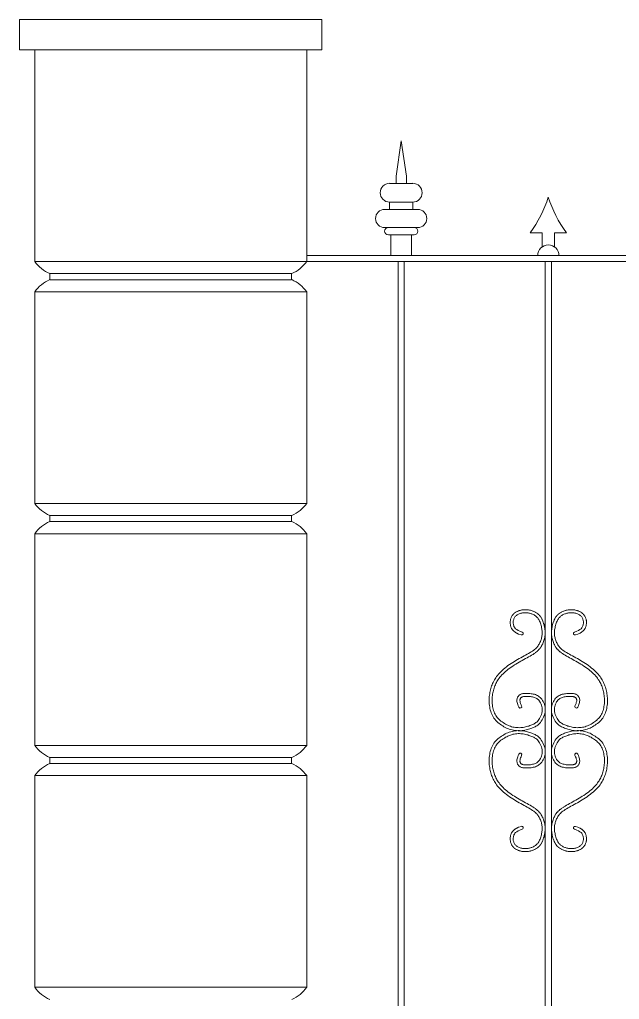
# Model space of a CAD drawing. Header units: millimetres. Extents: x -25 to 4147, y 0 to 2650.
# Drawn here: x -25 to 967, y 1030 to 2650 of the extents above; entities that cross this region are included whole.
import ezdxf

# ---------------------------------------------------------------- set-up
doc = ezdxf.new("R2010")
doc.units = ezdxf.units.MM
doc.layers.add('ceco.net 340', color=7, linetype='Continuous', lineweight=5)

msp = doc.modelspace()

# ---------------------------------------------------------------- linework, layer by layer
at = {"layer": 'ceco.net 340'}
for p, q in [((450, 2600), (0, 2600)), ((0, 2600), (0, 2250)), ((450, 2250), (450, 2600)), ((606.2, 2449.4), (597.7, 2391.4)), ((614.7, 2391.4), (606.2, 2449.4)), ((597.7, 2391.4), (597.7, 2379.2)), ((614.7, 2379.2), (614.7, 2391.4)), ((625.3, 2379.2), (587, 2379.2)), ((597.7, 2379.2), (614.7, 2379.2)), ((633.5, 2336.1), (578.8, 2336.1)), ((625.3, 2348.3), (587, 2348.3)), ((587, 2348.3), (587, 2336.1)), ((587, 2336.1), (625.3, 2336.1)), ((625.3, 2336.1), (625.3, 2348.3)), ((633.5, 2306.1), (578.8, 2306.1)), ((584.9, 2294), (627.5, 2294)), ((839.5, 2297.7), (819.5, 2297.7)), ((839.5, 2274.3), (839.5, 2297.7)), ((859.5, 2274.3), (859.5, 2297.7)), ((859.5, 2297.7), (879.5, 2297.7)), ((450, 2260), (3672.1, 2260)), ((0, 2250), (450, 2250)), ((450, 2250), (4007.6, 2250)), ((601.2, 2250), (601.2, 488.6)), ((611.2, 2250), (611.2, 488.6)), ((844.5, 2250), (844.5, 488.6)), ((854.5, 2250), (854.5, 488.6)), ((425, 2230), (25, 2230)), ((25, 2230), (25, 2220)), ((25, 2220), (425, 2220)), ((425, 2220), (425, 2230)), ((450, 2200), (0, 2200)), ((0, 2200), (0, 1850)), ((450, 1850), (450, 2200)), ((0, 1850), (450, 1850)), ((425, 1830), (25, 1830)), ((25, 1830), (25, 1820)), ((25, 1820), (425, 1820)), ((425, 1820), (425, 1830)), ((450, 1800), (0, 1800)), ((0, 1800), (0, 1450)), ((450, 1450), (450, 1800)), ((0, 1450), (450, 1450)), ((425, 1430), (25, 1430)), ((25, 1430), (25, 1420)), ((425, 1420), (425, 1430)), ((25, 1420), (425, 1420)), ((450, 1400), (0, 1400)), ((0, 1400), (0, 1050)), ((450, 1050), (450, 1400)), ((0, 1050), (450, 1050))]:
    msp.add_line(p, q, dxfattribs=at)
for points in [[(-25, 2600), (475, 2600), (475, 2650), (-25, 2650)], [(589.2, 2260), (623.2, 2260), (623.2, 2294), (589.2, 2294)]]:
    msp.add_lwpolyline(points, close=True, dxfattribs=at)
for points in [[(806.3, 1637.3), (802.5, 1638.7), (799.5, 1640.1), (797.2, 1641.4), (795.5, 1642.8), (794.2, 1644.1), (793.3, 1645.4), (792.7, 1646.6), (792.3, 1647.9), (791.9, 1649.1), (791.7, 1650.3), (791.5, 1651.5), (791.4, 1652.6), (791.4, 1653.8), (791.5, 1654.9), (791.6, 1656), (791.8, 1657.1), (792.2, 1658.2), (792.6, 1659.3), (793.1, 1660.3), (793.6, 1661.4), (794.3, 1662.3), (795.1, 1663.3), (795.9, 1664.2), (796.9, 1665), (797.9, 1665.7), (799.1, 1666.4), (800.3, 1667), (801.5, 1667.5), (802.8, 1668), (804.1, 1668.4), (805.5, 1668.7), (806.8, 1669), (808.2, 1669.2), (809.5, 1669.3), (810.8, 1669.3), (812.1, 1669.3), (813.4, 1669.3), (814.7, 1669.2), (816, 1669), (817.3, 1668.7), (818.6, 1668.5), (819.9, 1668.1), (821.1, 1667.7), (822.4, 1667.3), (823.6, 1666.7), (824.8, 1666.2), (825.9, 1665.6), (827, 1664.9), (828.1, 1664.2), (829.1, 1663.5), (830.1, 1662.6), (831.1, 1661.7), (832, 1660.7), (832.8, 1659.5), (833.6, 1658.3), (834.4, 1656.9), (835.1, 1655.4), (835.8, 1653.7), (836.5, 1652), (837, 1650.2), (837.6, 1648.3), (838, 1646.4), (838.4, 1644.6), (838.7, 1642.7), (839, 1641), (839.2, 1639.2), (839.3, 1637.5), (839.3, 1635.9), (839.3, 1634.3), (839.2, 1632.7), (839, 1631.1), (838.7, 1629.5), (838.4, 1627.9), (838, 1626.4), (837.5, 1624.8), (837, 1623.3), (836.4, 1621.8), (835.7, 1620.3), (835, 1618.9), (834.3, 1617.5), (833.5, 1616.1), (832.7, 1614.8), (831.8, 1613.5), (830.8, 1612.3), (829.6, 1611), (828.4, 1609.8), (826.9, 1608.6), (825.3, 1607.3), (823.4, 1606), (821.4, 1604.7), (819.3, 1603.4), (816.9, 1602), (814.5, 1600.6), (812, 1599.2), (809.4, 1597.8), (806.7, 1596.4), (804.1, 1594.9), (801.4, 1593.4), (798.7, 1591.9), (796, 1590.4), (793.3, 1588.8), (790.6, 1587.1), (788, 1585.4), (785.4, 1583.6), (782.8, 1581.8), (780.3, 1579.9), (777.8, 1577.9), (775.5, 1575.9), (773.2, 1573.9), (771.1, 1571.8), (769.1, 1569.8), (767.2, 1567.8), (765.6, 1565.8), (764, 1563.9), (762.7, 1561.9), (761.4, 1560), (760.3, 1558.1), (759.2, 1556.2), (758.3, 1554.2), (757.4, 1552.3), (756.5, 1550.3), (755.8, 1548.3), (755.1, 1546.3), (754.4, 1544.2), (753.8, 1542.1), (753.3, 1539.9), (752.9, 1537.7), (752.5, 1535.5), (752.2, 1533.2), (751.9, 1530.8), (751.7, 1528.4), (751.6, 1526), (751.6, 1523.6), (751.7, 1521.1), (751.9, 1518.6), (752.1, 1516.1), (752.5, 1513.6), (752.9, 1511.1), (753.5, 1508.6), (754.2, 1506.1), (755, 1503.7), (756, 1501.4), (757.1, 1499.2), (758.3, 1497), (759.6, 1495), (761.1, 1493.1), (762.7, 1491.2), (764.4, 1489.5), (766.2, 1487.9), (768.1, 1486.4), (770.1, 1484.9), (772.1, 1483.5), (774.1, 1482.2), (776.2, 1480.9), (778.4, 1479.8), (780.6, 1478.7), (782.8, 1477.7), (785, 1476.8), (787.4, 1476.1), (789.7, 1475.5), (792.1, 1475), (794.5, 1474.6), (797, 1474.4), (799.4, 1474.3), (801.8, 1474.2), (804.2, 1474.3), (806.5, 1474.5), (808.8, 1474.8), (810.9, 1475.2), (813, 1475.6), (815.1, 1476.1), (817, 1476.7), (818.9, 1477.3), (820.8, 1478), (822.5, 1478.6), (824.3, 1479.3), (825.9, 1480), (827.5, 1480.8), (829.1, 1481.6), (830.7, 1482.5), (832.2, 1483.6), (833.6, 1484.8), (835.1, 1486.3), (836.5, 1487.9), (837.9, 1489.9), (839.3, 1492), (840.6, 1494.4), (841.7, 1496.9), (842.7, 1499.5), (843.5, 1502.2), (844.1, 1505), (844.4, 1507.7), (844.4, 1510.4), (844.2, 1513), (843.7, 1515.6), (843, 1518), (842.1, 1520.3), (841.1, 1522.5), (839.9, 1524.4), (838.7, 1526.2), (837.4, 1527.8), (836, 1529.2), (834.6, 1530.5), (833.1, 1531.5), (831.5, 1532.4), (829.9, 1533.2), (828.2, 1533.9), (826.4, 1534.4), (824.6, 1534.9), (822.7, 1535.2), (820.9, 1535.5), (819, 1535.8), (817.1, 1535.9), (815.3, 1536), (813.6, 1536), (811.9, 1536), (810.4, 1535.9), (809, 1535.8), (807.6, 1535.6), (806.4, 1535.3), (805.3, 1535), (804.2, 1534.6), (803.2, 1534.2), (802.3, 1533.7), (801.5, 1533.1), (800.7, 1532.4), (800, 1531.6), (799.4, 1530.8), (798.8, 1529.9), (798.4, 1528.9), (798, 1527.8), (797.8, 1526.7), (797.6, 1525.5), (797.6, 1524.1), (797.7, 1522.7), (797.9, 1521.1), (798.4, 1519.4), (799, 1517.5), (799.8, 1515.4), (800.9, 1513)], [(892.7, 1637.3), (896.5, 1638.7), (899.5, 1640.1), (901.8, 1641.4), (903.6, 1642.8), (904.8, 1644.1), (905.7, 1645.4), (906.3, 1646.6), (906.8, 1647.9), (907.1, 1649.1), (907.3, 1650.3), (907.5, 1651.5), (907.6, 1652.6), (907.6, 1653.8), (907.6, 1654.9), (907.4, 1656), (907.2, 1657.1), (906.8, 1658.2), (906.4, 1659.3), (905.9, 1660.3), (905.4, 1661.4), (904.7, 1662.3), (903.9, 1663.3), (903.1, 1664.2), (902.1, 1665), (901.1, 1665.7), (899.9, 1666.4), (898.7, 1667), (897.5, 1667.5), (896.2, 1668), (894.9, 1668.4), (893.5, 1668.7), (892.2, 1669), (890.8, 1669.2), (889.5, 1669.3), (888.2, 1669.3), (886.9, 1669.3), (885.6, 1669.3), (884.3, 1669.2), (883, 1669), (881.7, 1668.7), (880.4, 1668.5), (879.2, 1668.1), (877.9, 1667.7), (876.7, 1667.3), (875.4, 1666.7), (874.3, 1666.2), (873.1, 1665.6), (872, 1664.9), (870.9, 1664.2), (869.9, 1663.5), (868.9, 1662.6), (867.9, 1661.7), (867, 1660.7), (866.2, 1659.5), (865.4, 1658.3), (864.6, 1656.9), (863.9, 1655.4), (863.2, 1653.7), (862.6, 1652), (862, 1650.2), (861.5, 1648.3), (861, 1646.4), (860.6, 1644.6), (860.3, 1642.7), (860, 1641), (859.8, 1639.2), (859.7, 1637.5), (859.7, 1635.9), (859.7, 1634.3), (859.9, 1632.7), (860, 1631.1), (860.3, 1629.5), (860.6, 1627.9), (861, 1626.4), (861.5, 1624.8), (862, 1623.3), (862.6, 1621.8), (863.3, 1620.3), (864, 1618.9), (864.7, 1617.5), (865.5, 1616.1), (866.3, 1614.8), (867.2, 1613.5), (868.2, 1612.3), (869.4, 1611), (870.7, 1609.8), (872.1, 1608.6), (873.7, 1607.3), (875.6, 1606), (877.6, 1604.7), (879.8, 1603.4), (882.1, 1602), (884.5, 1600.6), (887, 1599.2), (889.6, 1597.8), (892.3, 1596.4), (894.9, 1594.9), (897.6, 1593.4), (900.3, 1591.9), (903, 1590.4), (905.7, 1588.8), (908.4, 1587.1), (911, 1585.4), (913.7, 1583.6), (916.2, 1581.8), (918.7, 1579.9), (921.2, 1577.9), (923.5, 1575.9), (925.8, 1573.9), (927.9, 1571.8), (929.9, 1569.8), (931.8, 1567.8), (933.4, 1565.8), (935, 1563.9), (936.4, 1561.9), (937.6, 1560), (938.8, 1558.1), (939.8, 1556.2), (940.8, 1554.2), (941.6, 1552.3), (942.5, 1550.3), (943.2, 1548.3), (943.9, 1546.3), (944.6, 1544.2), (945.2, 1542.1), (945.7, 1539.9), (946.1, 1537.7), (946.5, 1535.5), (946.9, 1533.2), (947.1, 1530.8), (947.3, 1528.4), (947.4, 1526), (947.4, 1523.6), (947.3, 1521.1), (947.2, 1518.6), (946.9, 1516.1), (946.5, 1513.6), (946.1, 1511.1), (945.5, 1508.6), (944.8, 1506.1), (944, 1503.7), (943, 1501.4), (941.9, 1499.2), (940.7, 1497), (939.4, 1495), (937.9, 1493.1), (936.3, 1491.2), (934.6, 1489.5), (932.8, 1487.9), (930.9, 1486.4), (928.9, 1484.9), (926.9, 1483.5), (924.9, 1482.2), (922.8, 1480.9), (920.6, 1479.8), (918.5, 1478.7), (916.2, 1477.7), (914, 1476.8), (911.7, 1476.1), (909.3, 1475.5), (906.9, 1475), (904.5, 1474.6), (902.1, 1474.4), (899.6, 1474.3), (897.2, 1474.2), (894.8, 1474.3), (892.5, 1474.5), (890.3, 1474.8), (888.1, 1475.2), (886, 1475.6), (883.9, 1476.1), (882, 1476.7), (880.1, 1477.3), (878.2, 1478), (876.5, 1478.6), (874.8, 1479.3), (873.1, 1480), (871.5, 1480.8), (869.9, 1481.6), (868.4, 1482.5), (866.9, 1483.6), (865.4, 1484.8), (863.9, 1486.3), (862.5, 1487.9), (861.1, 1489.9), (859.7, 1492), (858.4, 1494.4), (857.3, 1496.9), (856.3, 1499.5), (855.5, 1502.2), (854.9, 1505), (854.6, 1507.7), (854.6, 1510.4), (854.8, 1513), (855.3, 1515.6), (856, 1518), (856.9, 1520.3), (857.9, 1522.5), (859.1, 1524.4), (860.3, 1526.2), (861.6, 1527.8), (863, 1529.2), (864.4, 1530.5), (865.9, 1531.5), (867.5, 1532.4), (869.1, 1533.2), (870.8, 1533.9), (872.6, 1534.4), (874.4, 1534.9), (876.3, 1535.2), (878.1, 1535.5), (880, 1535.8), (881.9, 1535.9), (883.7, 1536), (885.4, 1536), (887.1, 1536), (888.6, 1535.9), (890, 1535.8), (891.4, 1535.6), (892.6, 1535.3), (893.7, 1535), (894.8, 1534.6), (895.8, 1534.2), (896.7, 1533.7), (897.5, 1533.1), (898.3, 1532.4), (899, 1531.6), (899.6, 1530.8), (900.2, 1529.9), (900.6, 1528.9), (901, 1527.8), (901.2, 1526.7), (901.4, 1525.5), (901.4, 1524.1), (901.3, 1522.7), (901.1, 1521.1), (900.7, 1519.4), (900, 1517.5), (899.2, 1515.4), (898.1, 1513)], [(806.3, 1311.4), (802.5, 1310), (799.5, 1308.6), (797.2, 1307.2), (795.5, 1305.9), (794.2, 1304.6), (793.3, 1303.3), (792.7, 1302), (792.3, 1300.8), (791.9, 1299.6), (791.7, 1298.4), (791.5, 1297.2), (791.4, 1296), (791.4, 1294.9), (791.5, 1293.8), (791.6, 1292.6), (791.8, 1291.5), (792.2, 1290.4), (792.6, 1289.4), (793.1, 1288.3), (793.6, 1287.3), (794.3, 1286.3), (795.1, 1285.4), (795.9, 1284.5), (796.9, 1283.7), (797.9, 1282.9), (799.1, 1282.3), (800.3, 1281.7), (801.5, 1281.1), (802.8, 1280.7), (804.1, 1280.3), (805.5, 1279.9), (806.8, 1279.7), (808.2, 1279.5), (809.5, 1279.4), (810.8, 1279.3), (812.1, 1279.3), (813.4, 1279.4), (814.7, 1279.5), (816, 1279.7), (817.3, 1279.9), (818.6, 1280.2), (819.9, 1280.5), (821.1, 1280.9), (822.4, 1281.4), (823.6, 1281.9), (824.8, 1282.5), (825.9, 1283.1), (827, 1283.7), (828.1, 1284.4), (829.1, 1285.2), (830.1, 1286), (831.1, 1287), (832, 1288), (832.8, 1289.1), (833.6, 1290.4), (834.4, 1291.7), (835.1, 1293.3), (835.8, 1294.9), (836.5, 1296.7), (837, 1298.5), (837.6, 1300.3), (838, 1302.2), (838.4, 1304.1), (838.7, 1305.9), (839, 1307.7), (839.2, 1309.4), (839.3, 1311.1), (839.3, 1312.7), (839.3, 1314.4), (839.2, 1316), (839, 1317.6), (838.7, 1319.1), (838.4, 1320.7), (838, 1322.3), (837.5, 1323.8), (837, 1325.4), (836.4, 1326.9), (835.7, 1328.4), (835, 1329.8), (834.3, 1331.2), (833.5, 1332.5), (832.7, 1333.8), (831.8, 1335.1), (830.8, 1336.4), (829.6, 1337.6), (828.4, 1338.8), (826.9, 1340.1), (825.3, 1341.3), (823.4, 1342.6), (821.4, 1343.9), (819.3, 1345.3), (816.9, 1346.6), (814.5, 1348), (812, 1349.4), (809.4, 1350.8), (806.7, 1352.3), (804.1, 1353.7), (801.4, 1355.2), (798.7, 1356.7), (796, 1358.3), (793.3, 1359.9), (790.6, 1361.5), (788, 1363.2), (785.4, 1365), (782.8, 1366.9), (780.3, 1368.8), (777.8, 1370.8), (775.5, 1372.8), (773.2, 1374.8), (771.1, 1376.8), (769.1, 1378.8), (767.2, 1380.8), (765.6, 1382.8), (764, 1384.8), (762.7, 1386.7), (761.4, 1388.6), (760.3, 1390.5), (759.2, 1392.5), (758.3, 1394.4), (757.4, 1396.4), (756.5, 1398.3), (755.8, 1400.4), (755.1, 1402.4), (754.4, 1404.5), (753.8, 1406.6), (753.3, 1408.7), (752.9, 1410.9), (752.5, 1413.2), (752.2, 1415.5), (751.9, 1417.8), (751.7, 1420.2), (751.6, 1422.6), (751.6, 1425.1), (751.7, 1427.6), (751.9, 1430), (752.1, 1432.6), (752.5, 1435.1), (752.9, 1437.6), (753.5, 1440.1), (754.2, 1442.5), (755, 1444.9), (756, 1447.2), (757.1, 1449.5), (758.3, 1451.6), (759.6, 1453.7), (761.1, 1455.6), (762.7, 1457.4), (764.4, 1459.1), (766.2, 1460.7), (768.1, 1462.3), (770.1, 1463.8), (772.1, 1465.1), (774.1, 1466.5), (776.2, 1467.7), (778.4, 1468.9), (780.6, 1470), (782.8, 1470.9), (785, 1471.8), (787.4, 1472.5), (789.7, 1473.2), (792.1, 1473.7), (794.5, 1474), (797, 1474.3), (799.4, 1474.4), (801.8, 1474.4), (804.2, 1474.3), (806.5, 1474.1), (808.8, 1473.8), (810.9, 1473.5), (813, 1473), (815.1, 1472.5), (817, 1471.9), (818.9, 1471.3), (820.8, 1470.7), (822.5, 1470), (824.3, 1469.3), (825.9, 1468.6), (827.5, 1467.9), (829.1, 1467), (830.7, 1466.1), (832.2, 1465.1), (833.6, 1463.8), (835.1, 1462.4), (836.5, 1460.7), (837.9, 1458.8), (839.3, 1456.6), (840.6, 1454.2), (841.7, 1451.7), (842.7, 1449.1), (843.5, 1446.4), (844.1, 1443.7), (844.4, 1440.9), (844.4, 1438.2), (844.2, 1435.6), (843.7, 1433.1), (843, 1430.7), (842.1, 1428.4), (841.1, 1426.2), (839.9, 1424.2), (838.7, 1422.4), (837.4, 1420.8), (836, 1419.4), (834.6, 1418.2), (833.1, 1417.1), (831.5, 1416.2), (829.9, 1415.4), (828.2, 1414.8), (826.4, 1414.2), (824.6, 1413.8), (822.7, 1413.4), (820.9, 1413.1), (819, 1412.9), (817.1, 1412.7), (815.3, 1412.7), (813.6, 1412.6), (811.9, 1412.7), (810.4, 1412.7), (809, 1412.9), (807.6, 1413.1), (806.4, 1413.3), (805.3, 1413.6), (804.2, 1414), (803.2, 1414.5), (802.3, 1415), (801.5, 1415.6), (800.7, 1416.3), (800, 1417), (799.4, 1417.9), (798.8, 1418.8), (798.4, 1419.7), (798, 1420.8), (797.8, 1422), (797.6, 1423.2), (797.6, 1424.5), (797.7, 1426), (797.9, 1427.5), (798.4, 1429.3), (799, 1431.2), (799.8, 1433.3), (800.9, 1435.6)], [(892.7, 1311.4), (896.5, 1310), (899.5, 1308.6), (901.8, 1307.2), (903.6, 1305.9), (904.8, 1304.6), (905.7, 1303.3), (906.3, 1302), (906.8, 1300.8), (907.1, 1299.6), (907.3, 1298.4), (907.5, 1297.2), (907.6, 1296), (907.6, 1294.9), (907.6, 1293.8), (907.4, 1292.6), (907.2, 1291.5), (906.8, 1290.4), (906.4, 1289.4), (905.9, 1288.3), (905.4, 1287.3), (904.7, 1286.3), (903.9, 1285.4), (903.1, 1284.5), (902.1, 1283.7), (901.1, 1282.9), (899.9, 1282.3), (898.7, 1281.7), (897.5, 1281.1), (896.2, 1280.7), (894.9, 1280.3), (893.5, 1279.9), (892.2, 1279.7), (890.8, 1279.5), (889.5, 1279.4), (888.2, 1279.3), (886.9, 1279.3), (885.6, 1279.4), (884.3, 1279.5), (883, 1279.7), (881.7, 1279.9), (880.4, 1280.2), (879.2, 1280.5), (877.9, 1280.9), (876.7, 1281.4), (875.4, 1281.9), (874.3, 1282.5), (873.1, 1283.1), (872, 1283.7), (870.9, 1284.4), (869.9, 1285.2), (868.9, 1286), (867.9, 1287), (867, 1288), (866.2, 1289.1), (865.4, 1290.4), (864.6, 1291.7), (863.9, 1293.3), (863.2, 1294.9), (862.6, 1296.7), (862, 1298.5), (861.5, 1300.3), (861, 1302.2), (860.6, 1304.1), (860.3, 1305.9), (860, 1307.7), (859.8, 1309.4), (859.7, 1311.1), (859.7, 1312.7), (859.7, 1314.4), (859.9, 1316), (860, 1317.6), (860.3, 1319.1), (860.6, 1320.7), (861, 1322.3), (861.5, 1323.8), (862, 1325.4), (862.6, 1326.9), (863.3, 1328.4), (864, 1329.8), (864.7, 1331.2), (865.5, 1332.5), (866.3, 1333.8), (867.2, 1335.1), (868.2, 1336.4), (869.4, 1337.6), (870.7, 1338.8), (872.1, 1340.1), (873.7, 1341.3), (875.6, 1342.6), (877.6, 1343.9), (879.8, 1345.3), (882.1, 1346.6), (884.5, 1348), (887, 1349.4), (889.6, 1350.8), (892.3, 1352.3), (894.9, 1353.7), (897.6, 1355.2), (900.3, 1356.7), (903, 1358.3), (905.7, 1359.9), (908.4, 1361.5), (911, 1363.2), (913.7, 1365), (916.2, 1366.9), (918.7, 1368.8), (921.2, 1370.8), (923.5, 1372.8), (925.8, 1374.8), (927.9, 1376.8), (929.9, 1378.8), (931.8, 1380.8), (933.4, 1382.8), (935, 1384.8), (936.4, 1386.7), (937.6, 1388.6), (938.8, 1390.5), (939.8, 1392.5), (940.8, 1394.4), (941.6, 1396.4), (942.5, 1398.3), (943.2, 1400.4), (943.9, 1402.4), (944.6, 1404.5), (945.2, 1406.6), (945.7, 1408.7), (946.1, 1410.9), (946.5, 1413.2), (946.9, 1415.5), (947.1, 1417.8), (947.3, 1420.2), (947.4, 1422.6), (947.4, 1425.1), (947.3, 1427.6), (947.2, 1430), (946.9, 1432.6), (946.5, 1435.1), (946.1, 1437.6), (945.5, 1440.1), (944.8, 1442.5), (944, 1444.9), (943, 1447.2), (941.9, 1449.5), (940.7, 1451.6), (939.4, 1453.7), (937.9, 1455.6), (936.3, 1457.4), (934.6, 1459.1), (932.8, 1460.7), (930.9, 1462.3), (928.9, 1463.8), (926.9, 1465.1), (924.9, 1466.5), (922.8, 1467.7), (920.6, 1468.9), (918.5, 1470), (916.2, 1470.9), (914, 1471.8), (911.7, 1472.5), (909.3, 1473.2), (906.9, 1473.7), (904.5, 1474), (902.1, 1474.3), (899.6, 1474.4), (897.2, 1474.4), (894.8, 1474.3), (892.5, 1474.1), (890.3, 1473.8), (888.1, 1473.5), (886, 1473), (883.9, 1472.5), (882, 1471.9), (880.1, 1471.3), (878.2, 1470.7), (876.5, 1470), (874.8, 1469.3), (873.1, 1468.6), (871.5, 1467.9), (869.9, 1467), (868.4, 1466.1), (866.9, 1465.1), (865.4, 1463.8), (863.9, 1462.4), (862.5, 1460.7), (861.1, 1458.8), (859.7, 1456.6), (858.4, 1454.2), (857.3, 1451.7), (856.3, 1449.1), (855.5, 1446.4), (854.9, 1443.7), (854.6, 1440.9), (854.6, 1438.2), (854.8, 1435.6), (855.3, 1433.1), (856, 1430.7), (856.9, 1428.4), (857.9, 1426.2), (859.1, 1424.2), (860.3, 1422.4), (861.6, 1420.8), (863, 1419.4), (864.4, 1418.2), (865.9, 1417.1), (867.5, 1416.2), (869.1, 1415.4), (870.8, 1414.8), (872.6, 1414.2), (874.4, 1413.8), (876.3, 1413.4), (878.1, 1413.1), (880, 1412.9), (881.9, 1412.7), (883.7, 1412.7), (885.4, 1412.6), (887.1, 1412.7), (888.6, 1412.7), (890, 1412.9), (891.4, 1413.1), (892.6, 1413.3), (893.7, 1413.6), (894.8, 1414), (895.8, 1414.5), (896.7, 1415), (897.5, 1415.6), (898.3, 1416.3), (899, 1417), (899.6, 1417.9), (900.2, 1418.8), (900.6, 1419.7), (901, 1420.8), (901.2, 1422), (901.4, 1423.2), (901.4, 1424.5), (901.3, 1426), (901.1, 1427.5), (900.7, 1429.3), (900, 1431.2), (899.2, 1433.3), (898.1, 1435.6)]]:
    msp.add_lwpolyline(points, dxfattribs=at)
for points in [[(804.6, 1632.6), (800.8, 1634, -0.018526), (800.4, 1634.1), (797.4, 1635.5, -0.02401), (797, 1635.8), (794.7, 1637.1, -0.03058), (794.2, 1637.5), (792.4, 1638.8, -0.037109), (791.9, 1639.3), (790.6, 1640.6, -0.040944), (790.1, 1641.2), (789.2, 1642.5, -0.03872), (788.8, 1643.2), (788.2, 1644.5, -0.02899), (788, 1645), (787.5, 1646.2, -0.016625), (787.4, 1646.5), (787.1, 1647.8, -0.014695), (787, 1648), (786.8, 1649.2, -0.015749), (786.7, 1649.6), (786.5, 1650.7, -0.016704), (786.5, 1651.1), (786.4, 1652.2, -0.017506), (786.4, 1652.6), (786.4, 1653.7, -0.018102), (786.4, 1654.1), (786.5, 1655.2, -0.01845), (786.5, 1655.6), (786.7, 1656.7, -0.018524), (786.7, 1657.1), (787, 1658.2, -0.018452), (787.1, 1658.5), (787.4, 1659.6, -0.018802), (787.5, 1660), (787.9, 1661.1, -0.019374), (788, 1661.4), (788.5, 1662.5, -0.020024), (788.7, 1662.8), (789.3, 1663.8, -0.020714), (789.5, 1664.2), (790.2, 1665.2, -0.021397), (790.5, 1665.5), (791.2, 1666.4, -0.022021), (791.5, 1666.8), (792.4, 1667.7, -0.022531), (792.7, 1668), (793.6, 1668.8, -0.022367), (794, 1669), (795, 1669.8, -0.020214), (795.4, 1670), (796.5, 1670.7, -0.017942), (796.8, 1670.9), (798, 1671.5, -0.016078), (798.3, 1671.6), (799.6, 1672.1, -0.01459), (799.8, 1672.2), (801.1, 1672.7, -0.01344), (801.4, 1672.8), (802.7, 1673.2, -0.012596), (803, 1673.2), (804.3, 1673.6, -0.012037), (804.5, 1673.6), (805.9, 1673.9, -0.011796), (806.1, 1673.9), (807.5, 1674.1, -0.01186), (807.7, 1674.1), (809, 1674.3, -0.011906), (809.3, 1674.3), (810.6, 1674.3, -0.011871), (810.8, 1674.3), (812.1, 1674.3, -0.011755), (812.4, 1674.3), (813.7, 1674.3, -0.01156), (813.9, 1674.3), (815.2, 1674.1, -0.011293), (815.4, 1674.1), (816.7, 1673.9, -0.01096), (816.9, 1673.9), (818.2, 1673.7, -0.010625), (818.4, 1673.6), (819.7, 1673.3, -0.010507), (819.9, 1673.3), (821.2, 1672.9, -0.010519), (821.4, 1672.9), (822.6, 1672.5, -0.010613), (822.8, 1672.4), (824.1, 1672, -0.010791), (824.3, 1671.9), (825.5, 1671.4, -0.011052), (825.7, 1671.3), (826.9, 1670.7, -0.011398), (827.1, 1670.6), (828.2, 1670, -0.011831), (828.4, 1669.9), (829.6, 1669.2, -0.012624), (829.8, 1669.1), (830.8, 1668.4, -0.014451), (831.1, 1668.2), (832.1, 1667.5, -0.016231), (832.4, 1667.3), (833.4, 1666.4, -0.017546), (833.6, 1666.2), (834.6, 1665.3, -0.018298), (834.8, 1665), (835.7, 1664, -0.018454), (835.9, 1663.7), (836.8, 1662.6, -0.01805), (837, 1662.3), (837.8, 1661, -0.017188), (838, 1660.7), (838.8, 1659.3, -0.015683), (838.9, 1659.1), (839.6, 1657.5, -0.013181), (839.8, 1657.3), (840.4, 1655.6, -0.01117), (840.5, 1655.4), (841.2, 1653.7, -0.009782), (841.2, 1653.5), (841.8, 1651.7, -0.008856), (841.8, 1651.5), (842.4, 1649.7, -0.008297), (842.4, 1649.5), (842.9, 1647.6, -0.008056), (842.9, 1647.5), (843.3, 1645.6, -0.008123), (843.3, 1645.5), (843.7, 1643.6, -0.008556), (843.7, 1643.5), (843.9, 1641.7, -0.00932), (844, 1641.5), (844.1, 1639.8, -0.010075), (844.2, 1639.6), (844.3, 1637.9, -0.010733), (844.3, 1637.7), (844.3, 1636, -0.011254), (844.3, 1635.8), (844.3, 1634.2, -0.011605), (844.3, 1633.9), (844.1, 1632.3, -0.011758), (844.1, 1632.1), (843.9, 1630.5, -0.011701), (843.9, 1630.3), (843.6, 1628.7, -0.011388), (843.6, 1628.5), (843.3, 1626.9, -0.010808), (843.2, 1626.7), (842.8, 1625.1, -0.010278), (842.8, 1624.9), (842.3, 1623.4, -0.009859), (842.2, 1623.2), (841.7, 1621.6, -0.009545), (841.6, 1621.5), (841, 1620, -0.009335), (841, 1619.8), (840.3, 1618.3, -0.009229), (840.2, 1618.1), (839.6, 1616.7, -0.00923), (839.5, 1616.5), (838.7, 1615.1, -0.009723), (838.6, 1615), (837.9, 1613.6, -0.011671), (837.8, 1613.4), (836.9, 1612.1, -0.013556), (836.8, 1611.9), (835.9, 1610.6, -0.014792), (835.7, 1610.4), (834.7, 1609.1, -0.015289), (834.5, 1608.9), (833.3, 1607.7, -0.015076), (833.1, 1607.5), (831.8, 1606.2, -0.014282), (831.6, 1606), (830.2, 1604.8, -0.013091), (830, 1604.6), (828.3, 1603.4, -0.011392), (828.2, 1603.2), (826.3, 1601.9, -0.008802), (826.2, 1601.8), (824.2, 1600.5, -0.006609), (824, 1600.4), (821.9, 1599.1, -0.004919), (821.8, 1599.1), (819.5, 1597.7, -0.003568), (819.4, 1597.7), (817, 1596.3, -0.002447), (816.9, 1596.3), (814.4, 1594.9, -0.001481), (814.4, 1594.8), (811.8, 1593.4, -0.000613), (811.8, 1593.4), (809.1, 1592), (806.5, 1590.5), (803.8, 1589.1), (801.2, 1587.6), (798.5, 1586), (795.9, 1584.5), (793.3, 1582.9), (790.7, 1581.2), (788.2, 1579.5), (785.8, 1577.7), (783.3, 1575.9), (781, 1574), (778.8, 1572.1), (776.6, 1570.2), (774.6, 1568.3), (772.7, 1566.4), (771, 1564.5), (769.4, 1562.7), (768, 1560.9), (766.8, 1559.1), (765.6, 1557.4), (764.6, 1555.6), (763.7, 1553.9), (762.8, 1552.1), (761.9, 1550.3), (761.2, 1548.4), (760.5, 1546.6), (759.8, 1544.7), (759.2, 1542.8), (758.7, 1540.8), (758.2, 1538.8), (757.8, 1536.8), (757.4, 1534.7), (757.1, 1532.5), (756.9, 1530.4), (756.7, 1528.1), (756.6, 1525.9), (756.6, 1523.6), (756.7, 1521.3), (756.8, 1519), (757.1, 1516.7), (757.4, 1514.4), (757.8, 1512.1), (758.4, 1509.8), (759, 1507.6), (759.7, 1505.5), (760.6, 1503.4), (761.5, 1501.5), (762.5, 1499.6), (763.7, 1497.9), (765, 1496.3), (766.4, 1494.7), (767.9, 1493.2), (769.5, 1491.7), (771.2, 1490.3), (773, 1488.9), (774.9, 1487.7), (776.8, 1486.4), (778.7, 1485.3), (780.7, 1484.2), (782.7, 1483.2), (784.7, 1482.3), (786.7, 1481.6), (788.8, 1480.9), (790.9, 1480.3), (793, 1479.9), (795.1, 1479.6), (797.3, 1479.4), (799.5, 1479.3), (801.7, 1479.2), (803.9, 1479.3), (806, 1479.5), (808, 1479.7), (810, 1480.1), (811.9, 1480.5), (813.8, 1481), (815.6, 1481.5), (817.3, 1482), (819, 1482.7), (820.7, 1483.3), (822.3, 1484), (823.9, 1484.6), (825.3, 1485.3), (826.7, 1486), (827.9, 1486.7), (829.1, 1487.6), (830.3, 1488.5), (831.4, 1489.7), (832.6, 1491), (833.8, 1492.7), (835, 1494.6), (836.1, 1496.6), (837.1, 1498.8), (838, 1501.1), (838.7, 1503.5), (839.2, 1505.8), (839.4, 1508), (839.4, 1510.2), (839.2, 1512.3), (838.8, 1514.4), (838.3, 1516.4), (837.5, 1518.3), (836.7, 1520.1), (835.7, 1521.8), (834.7, 1523.2), (833.7, 1524.5), (832.6, 1525.6), (831.5, 1526.5), (830.4, 1527.3), (829.2, 1528), (827.9, 1528.6), (826.5, 1529.1), (825.1, 1529.6), (823.5, 1530), (821.9, 1530.3), (820.2, 1530.6), (818.5, 1530.8), (816.8, 1530.9), (815.2, 1531), (813.6, 1531), (812.1, 1531), (810.8, 1530.9), (809.6, 1530.8), (808.5, 1530.6), (807.6, 1530.5), (806.8, 1530.2), (806.1, 1530), (805.5, 1529.7), (805, 1529.4), (804.6, 1529.1), (804.2, 1528.8), (803.9, 1528.4), (803.6, 1528), (803.3, 1527.6), (803.1, 1527.1), (802.9, 1526.5), (802.7, 1525.8), (802.6, 1525.1), (802.6, 1524.2), (802.7, 1523.2), (802.8, 1522.1), (803.2, 1520.7), (803.7, 1519.1), (804.4, 1517.3), (805.4, 1515.1)], [(894.5, 1632.6), (898.2, 1634, 0.018526), (898.6, 1634.1), (901.6, 1635.5, 0.02401), (902, 1635.8), (904.3, 1637.1, 0.03058), (904.8, 1637.5), (906.6, 1638.8, 0.037109), (907.2, 1639.3), (908.4, 1640.6, 0.040944), (908.9, 1641.2), (909.8, 1642.5, 0.03872), (910.2, 1643.2), (910.8, 1644.5, 0.02899), (911, 1645), (911.5, 1646.2, 0.016625), (911.6, 1646.5), (911.9, 1647.8, 0.014695), (912, 1648), (912.2, 1649.2, 0.015749), (912.3, 1649.6), (912.5, 1650.7, 0.016704), (912.5, 1651.1), (912.6, 1652.2, 0.017506), (912.6, 1652.6), (912.6, 1653.7, 0.018102), (912.6, 1654.1), (912.5, 1655.2, 0.01845), (912.5, 1655.6), (912.4, 1656.7, 0.018524), (912.3, 1657.1), (912.1, 1658.2, 0.018452), (912, 1658.5), (911.6, 1659.6, 0.018802), (911.5, 1660), (911.1, 1661.1, 0.019374), (911, 1661.4), (910.5, 1662.5, 0.020024), (910.3, 1662.8), (909.7, 1663.8, 0.020714), (909.5, 1664.2), (908.8, 1665.2, 0.021397), (908.6, 1665.5), (907.8, 1666.4, 0.022021), (907.5, 1666.8), (906.6, 1667.7, 0.022531), (906.3, 1668), (905.4, 1668.8, 0.022367), (905, 1669), (904, 1669.8, 0.020214), (903.6, 1670), (902.5, 1670.7, 0.017942), (902.2, 1670.9), (901, 1671.5, 0.016078), (900.7, 1671.6), (899.4, 1672.1, 0.01459), (899.2, 1672.2), (897.9, 1672.7, 0.01344), (897.6, 1672.8), (896.3, 1673.2, 0.012596), (896, 1673.2), (894.7, 1673.6, 0.012037), (894.5, 1673.6), (893.1, 1673.9, 0.011796), (892.9, 1673.9), (891.5, 1674.1, 0.01186), (891.3, 1674.1), (890, 1674.3, 0.011906), (889.7, 1674.3), (888.4, 1674.3, 0.011871), (888.2, 1674.3), (886.9, 1674.3, 0.011755), (886.6, 1674.3), (885.3, 1674.3, 0.01156), (885.1, 1674.3), (883.8, 1674.1, 0.011293), (883.6, 1674.1), (882.3, 1673.9, 0.01096), (882.1, 1673.9), (880.8, 1673.7, 0.010625), (880.6, 1673.6), (879.3, 1673.3, 0.010507), (879.1, 1673.3), (877.8, 1672.9, 0.010519), (877.6, 1672.9), (876.4, 1672.5, 0.010613), (876.2, 1672.4), (874.9, 1672, 0.010791), (874.7, 1671.9), (873.5, 1671.4, 0.011052), (873.3, 1671.3), (872.1, 1670.7, 0.011398), (871.9, 1670.6), (870.8, 1670, 0.011831), (870.6, 1669.9), (869.4, 1669.2, 0.012624), (869.2, 1669.1), (868.2, 1668.4, 0.014451), (867.9, 1668.2), (866.9, 1667.5, 0.016231), (866.6, 1667.3), (865.7, 1666.4, 0.017546), (865.4, 1666.2), (864.5, 1665.3, 0.018298), (864.2, 1665), (863.3, 1664, 0.018454), (863.1, 1663.7), (862.2, 1662.6, 0.01805), (862, 1662.3), (861.2, 1661, 0.017188), (861, 1660.7), (860.2, 1659.3, 0.015683), (860.1, 1659.1), (859.4, 1657.5, 0.013181), (859.3, 1657.3), (858.6, 1655.6, 0.01117), (858.5, 1655.4), (857.9, 1653.7, 0.009782), (857.8, 1653.5), (857.2, 1651.7, 0.008856), (857.2, 1651.5), (856.6, 1649.7, 0.008297), (856.6, 1649.5), (856.1, 1647.6, 0.008056), (856.1, 1647.5), (855.7, 1645.6, 0.008123), (855.7, 1645.5), (855.4, 1643.6, 0.008556), (855.3, 1643.5), (855.1, 1641.7, 0.00932), (855.1, 1641.5), (854.9, 1639.8, 0.010075), (854.9, 1639.6), (854.7, 1637.9, 0.010733), (854.7, 1637.7), (854.7, 1636, 0.011254), (854.7, 1635.8), (854.7, 1634.2, 0.011605), (854.8, 1633.9), (854.9, 1632.3, 0.011758), (854.9, 1632.1), (855.1, 1630.5, 0.011701), (855.1, 1630.3), (855.4, 1628.7, 0.011388), (855.4, 1628.5), (855.7, 1626.9, 0.010808), (855.8, 1626.7), (856.2, 1625.1, 0.010278), (856.3, 1624.9), (856.7, 1623.4, 0.009859), (856.8, 1623.2), (857.3, 1621.6, 0.009545), (857.4, 1621.5), (858, 1620, 0.009335), (858, 1619.8), (858.7, 1618.3, 0.009229), (858.8, 1618.1), (859.5, 1616.7, 0.00923), (859.5, 1616.5), (860.3, 1615.1, 0.009723), (860.4, 1615), (861.1, 1613.6, 0.011671), (861.3, 1613.4), (862.1, 1612.1, 0.013556), (862.2, 1611.9), (863.2, 1610.6, 0.014792), (863.3, 1610.4), (864.4, 1609.1, 0.015289), (864.6, 1608.9), (865.7, 1607.7, 0.015076), (865.9, 1607.5), (867.2, 1606.2, 0.014282), (867.4, 1606), (868.8, 1604.8, 0.013091), (869, 1604.6), (870.7, 1603.4, 0.011392), (870.9, 1603.2), (872.7, 1601.9, 0.008802), (872.8, 1601.8), (874.9, 1600.5, 0.006609), (875, 1600.4), (877.1, 1599.1, 0.004919), (877.2, 1599.1), (879.5, 1597.7, 0.003568), (879.6, 1597.7), (882, 1596.3, 0.002447), (882.1, 1596.3), (884.6, 1594.9, 0.001481), (884.6, 1594.8), (887.2, 1593.4, 0.000613), (887.2, 1593.4), (889.9, 1592), (892.5, 1590.5), (895.2, 1589.1), (897.9, 1587.6), (900.5, 1586), (903.1, 1584.5), (905.7, 1582.9), (908.3, 1581.2), (910.8, 1579.5), (913.3, 1577.7), (915.7, 1575.9), (918, 1574), (920.3, 1572.1), (922.4, 1570.2), (924.4, 1568.3), (926.3, 1566.4), (928, 1564.5), (929.6, 1562.7), (931, 1560.9), (932.2, 1559.1), (933.4, 1557.4), (934.4, 1555.6), (935.4, 1553.9), (936.2, 1552.1), (937.1, 1550.3), (937.8, 1548.4), (938.5, 1546.6), (939.2, 1544.7), (939.8, 1542.8), (940.3, 1540.8), (940.8, 1538.8), (941.2, 1536.8), (941.6, 1534.7), (941.9, 1532.5), (942.1, 1530.4), (942.3, 1528.1), (942.4, 1525.9), (942.4, 1523.6), (942.3, 1521.3), (942.2, 1519), (941.9, 1516.7), (941.6, 1514.4), (941.2, 1512.1), (940.6, 1509.8), (940, 1507.6), (939.3, 1505.5), (938.5, 1503.4), (937.5, 1501.5), (936.5, 1499.6), (935.3, 1497.9), (934, 1496.3), (932.6, 1494.7), (931.1, 1493.2), (929.5, 1491.7), (927.8, 1490.3), (926, 1488.9), (924.1, 1487.7), (922.2, 1486.4), (920.3, 1485.3), (918.3, 1484.2), (916.3, 1483.2), (914.3, 1482.3), (912.3, 1481.6), (910.2, 1480.9), (908.2, 1480.3), (906, 1479.9), (903.9, 1479.6), (901.7, 1479.4), (899.5, 1479.3), (897.3, 1479.2), (895.1, 1479.3), (893, 1479.5), (891, 1479.7), (889, 1480.1), (887.1, 1480.5), (885.2, 1481), (883.4, 1481.5), (881.7, 1482), (880, 1482.7), (878.3, 1483.3), (876.7, 1484), (875.1, 1484.6), (873.7, 1485.3), (872.3, 1486), (871.1, 1486.7), (869.9, 1487.6), (868.7, 1488.5), (867.6, 1489.7), (866.4, 1491), (865.2, 1492.7), (864, 1494.6), (862.9, 1496.6), (861.9, 1498.8), (861, 1501.1), (860.3, 1503.5), (859.9, 1505.8), (859.6, 1508), (859.6, 1510.2), (859.8, 1512.3), (860.2, 1514.4), (860.8, 1516.4), (861.5, 1518.3), (862.3, 1520.1), (863.3, 1521.8), (864.3, 1523.2), (865.4, 1524.5), (866.4, 1525.6), (867.5, 1526.5), (868.6, 1527.3), (869.8, 1528), (871.1, 1528.6), (872.5, 1529.1), (874, 1529.6), (875.5, 1530), (877.1, 1530.3), (878.8, 1530.6), (880.5, 1530.8), (882.2, 1530.9), (883.8, 1531), (885.4, 1531), (886.9, 1531), (888.2, 1530.9), (889.4, 1530.8), (890.5, 1530.6), (891.4, 1530.5), (892.2, 1530.2), (892.9, 1530), (893.5, 1529.7), (894, 1529.4), (894.4, 1529.1), (894.8, 1528.8), (895.2, 1528.4), (895.5, 1528), (895.7, 1527.6), (896, 1527.1), (896.1, 1526.5), (896.3, 1525.8), (896.4, 1525.1), (896.4, 1524.2), (896.4, 1523.2), (896.2, 1522.1), (895.8, 1520.7), (895.3, 1519.1), (894.6, 1517.3), (893.6, 1515.1)], [(804.6, 1316.1), (800.8, 1314.6, 0.018526), (800.4, 1314.5), (797.4, 1313.1, 0.02401), (797, 1312.9), (794.7, 1311.5, 0.03058), (794.2, 1311.2), (792.4, 1309.8, 0.037109), (791.9, 1309.3), (790.6, 1308, 0.040944), (790.1, 1307.4), (789.2, 1306.1, 0.03872), (788.8, 1305.4), (788.2, 1304.2, 0.02899), (788, 1303.7), (787.5, 1302.4, 0.016625), (787.4, 1302.1), (787.1, 1300.9, 0.014695), (787, 1300.6), (786.8, 1299.4, 0.015749), (786.7, 1299.1), (786.5, 1297.9, 0.016704), (786.5, 1297.6), (786.4, 1296.4, 0.017506), (786.4, 1296.1), (786.4, 1294.9, 0.018102), (786.4, 1294.6), (786.5, 1293.4, 0.01845), (786.5, 1293.1), (786.7, 1292, 0.018524), (786.7, 1291.6), (787, 1290.5, 0.018452), (787.1, 1290.1), (787.4, 1289, 0.018802), (787.5, 1288.7), (787.9, 1287.6, 0.019374), (788, 1287.2), (788.5, 1286.2, 0.020024), (788.7, 1285.8), (789.3, 1284.8, 0.020714), (789.5, 1284.5), (790.2, 1283.5, 0.021397), (790.5, 1283.1), (791.2, 1282.2, 0.022021), (791.5, 1281.9), (792.4, 1281, 0.022531), (792.7, 1280.7), (793.6, 1279.9, 0.022367), (794, 1279.6), (795, 1278.9, 0.020214), (795.4, 1278.6), (796.5, 1278, 0.017942), (796.8, 1277.8), (798, 1277.2, 0.016078), (798.3, 1277.1), (799.6, 1276.5, 0.01459), (799.8, 1276.4), (801.1, 1276, 0.01344), (801.4, 1275.9), (802.7, 1275.5, 0.012596), (803, 1275.4), (804.3, 1275.1, 0.012037), (804.5, 1275), (805.9, 1274.8, 0.011796), (806.1, 1274.7), (807.5, 1274.5, 0.01186), (807.7, 1274.5), (809, 1274.4, 0.011906), (809.3, 1274.4), (810.6, 1274.3, 0.011871), (810.8, 1274.3), (812.1, 1274.3, 0.011755), (812.4, 1274.3), (813.7, 1274.4, 0.01156), (813.9, 1274.4), (815.2, 1274.5, 0.011293), (815.4, 1274.5), (816.7, 1274.7, 0.01096), (816.9, 1274.7), (818.2, 1275, 0.010625), (818.4, 1275), (819.7, 1275.3, 0.010507), (819.9, 1275.4), (821.2, 1275.7, 0.010519), (821.4, 1275.8), (822.6, 1276.2, 0.010613), (822.8, 1276.2), (824.1, 1276.7, 0.010791), (824.3, 1276.8), (825.5, 1277.3, 0.011052), (825.7, 1277.4), (826.9, 1277.9, 0.011398), (827.1, 1278), (828.2, 1278.6, 0.011831), (828.4, 1278.7), (829.6, 1279.4, 0.012624), (829.8, 1279.5), (830.8, 1280.2, 0.014451), (831.1, 1280.4), (832.1, 1281.2, 0.016231), (832.4, 1281.4), (833.4, 1282.2, 0.017546), (833.6, 1282.5), (834.6, 1283.4, 0.018298), (834.8, 1283.6), (835.7, 1284.7, 0.018454), (835.9, 1284.9), (836.8, 1286.1, 0.01805), (837, 1286.4), (837.8, 1287.6, 0.017188), (838, 1287.9), (838.8, 1289.3, 0.015683), (838.9, 1289.6), (839.6, 1291.1, 0.013181), (839.8, 1291.4), (840.4, 1293, 0.01117), (840.5, 1293.2), (841.2, 1295, 0.009782), (841.2, 1295.1), (841.8, 1296.9, 0.008856), (841.8, 1297.1), (842.4, 1299, 0.008297), (842.4, 1299.1), (842.9, 1301, 0.008056), (842.9, 1301.2), (843.3, 1303, 0.008123), (843.3, 1303.2), (843.7, 1305, 0.008556), (843.7, 1305.2), (843.9, 1307, 0.00932), (844, 1307.2), (844.1, 1308.9, 0.010075), (844.2, 1309.1), (844.3, 1310.8, 0.010733), (844.3, 1311), (844.3, 1312.6, 0.011254), (844.3, 1312.9), (844.3, 1314.5, 0.011605), (844.3, 1314.7), (844.1, 1316.3, 0.011758), (844.1, 1316.6), (843.9, 1318.1, 0.011701), (843.9, 1318.4), (843.6, 1319.9, 0.011388), (843.6, 1320.2), (843.3, 1321.7, 0.010808), (843.2, 1322), (842.8, 1323.5, 0.010278), (842.8, 1323.7), (842.3, 1325.3, 0.009859), (842.2, 1325.5), (841.7, 1327, 0.009545), (841.6, 1327.2), (841, 1328.7, 0.009335), (841, 1328.9), (840.3, 1330.3, 0.009229), (840.2, 1330.5), (839.6, 1331.9, 0.00923), (839.5, 1332.1), (838.7, 1333.5, 0.009723), (838.6, 1333.7), (837.9, 1335, 0.011671), (837.8, 1335.2), (836.9, 1336.5, 0.013556), (836.8, 1336.8), (835.9, 1338, 0.014792), (835.7, 1338.3), (834.7, 1339.5, 0.015289), (834.5, 1339.7), (833.3, 1341, 0.015076), (833.1, 1341.2), (831.8, 1342.4, 0.014282), (831.6, 1342.6), (830.2, 1343.9, 0.013091), (830, 1344), (828.3, 1345.3, 0.011392), (828.2, 1345.4), (826.3, 1346.7, 0.008802), (826.2, 1346.8), (824.2, 1348.1, 0.006609), (824, 1348.2), (821.9, 1349.5, 0.004919), (821.8, 1349.6), (819.5, 1350.9, 0.003568), (819.4, 1351), (817, 1352.4, 0.002447), (816.9, 1352.4), (814.4, 1353.8, 0.001481), (814.4, 1353.8), (811.8, 1355.2, 0.000613), (811.8, 1355.2), (809.1, 1356.7), (806.5, 1358.1), (803.8, 1359.6), (801.2, 1361.1), (798.5, 1362.6), (795.9, 1364.2), (793.3, 1365.8), (790.7, 1367.4), (788.2, 1369.1), (785.8, 1370.9), (783.3, 1372.7), (781, 1374.6), (778.8, 1376.5), (776.6, 1378.4), (774.6, 1380.4), (772.7, 1382.3), (771, 1384.1), (769.4, 1386), (768, 1387.8), (766.8, 1389.5), (765.6, 1391.3), (764.6, 1393), (763.7, 1394.8), (762.8, 1396.6), (761.9, 1398.4), (761.2, 1400.2), (760.5, 1402.1), (759.8, 1404), (759.2, 1405.9), (758.7, 1407.8), (758.2, 1409.8), (757.8, 1411.9), (757.4, 1414), (757.1, 1416.1), (756.9, 1418.3), (756.7, 1420.5), (756.6, 1422.7), (756.6, 1425), (756.7, 1427.3), (756.8, 1429.6), (757.1, 1431.9), (757.4, 1434.3), (757.8, 1436.6), (758.4, 1438.8), (759, 1441), (759.7, 1443.2), (760.6, 1445.2), (761.5, 1447.2), (762.5, 1449), (763.7, 1450.7), (765, 1452.4), (766.4, 1454), (767.9, 1455.5), (769.5, 1457), (771.2, 1458.4), (773, 1459.7), (774.9, 1461), (776.8, 1462.2), (778.7, 1463.4), (780.7, 1464.4), (782.7, 1465.4), (784.7, 1466.3), (786.7, 1467.1), (788.8, 1467.7), (790.9, 1468.3), (793, 1468.7), (795.1, 1469.1), (797.3, 1469.3), (799.5, 1469.4), (801.7, 1469.4), (803.9, 1469.3), (806, 1469.2), (808, 1468.9), (810, 1468.6), (811.9, 1468.2), (813.8, 1467.7), (815.6, 1467.2), (817.3, 1466.6), (819, 1466), (820.7, 1465.3), (822.3, 1464.7), (823.9, 1464), (825.3, 1463.4), (826.7, 1462.7), (827.9, 1461.9), (829.1, 1461.1), (830.3, 1460.1), (831.4, 1459), (832.6, 1457.6), (833.8, 1456), (835, 1454.1), (836.1, 1452), (837.1, 1449.8), (838, 1447.5), (838.7, 1445.2), (839.2, 1442.9), (839.4, 1440.6), (839.4, 1438.5), (839.2, 1436.3), (838.8, 1434.2), (838.3, 1432.2), (837.5, 1430.3), (836.7, 1428.5), (835.7, 1426.9), (834.7, 1425.4), (833.7, 1424.2), (832.6, 1423.1), (831.5, 1422.1), (830.4, 1421.3), (829.2, 1420.6), (827.9, 1420), (826.5, 1419.5), (825.1, 1419.1), (823.5, 1418.7), (821.9, 1418.3), (820.2, 1418.1), (818.5, 1417.9), (816.8, 1417.7), (815.2, 1417.7), (813.6, 1417.6), (812.1, 1417.7), (810.8, 1417.7), (809.6, 1417.8), (808.5, 1418), (807.6, 1418.2), (806.8, 1418.4), (806.1, 1418.7), (805.5, 1418.9), (805, 1419.2), (804.6, 1419.5), (804.2, 1419.9), (803.9, 1420.2), (803.6, 1420.6), (803.3, 1421.1), (803.1, 1421.6), (802.9, 1422.2), (802.7, 1422.8), (802.6, 1423.6), (802.6, 1424.4), (802.7, 1425.4), (802.8, 1426.6), (803.2, 1427.9), (803.7, 1429.5), (804.4, 1431.3), (805.4, 1433.5)], [(894.5, 1316.1), (898.2, 1314.6, -0.018526), (898.6, 1314.5), (901.6, 1313.1, -0.02401), (902, 1312.9), (904.3, 1311.5, -0.03058), (904.8, 1311.2), (906.6, 1309.8, -0.037109), (907.2, 1309.3), (908.4, 1308, -0.040944), (908.9, 1307.4), (909.8, 1306.1, -0.03872), (910.2, 1305.4), (910.8, 1304.2, -0.02899), (911, 1303.7), (911.5, 1302.4, -0.016625), (911.6, 1302.1), (911.9, 1300.9, -0.014695), (912, 1300.6), (912.2, 1299.4, -0.015749), (912.3, 1299.1), (912.5, 1297.9, -0.016704), (912.5, 1297.6), (912.6, 1296.4, -0.017506), (912.6, 1296.1), (912.6, 1294.9, -0.018102), (912.6, 1294.6), (912.5, 1293.4, -0.01845), (912.5, 1293.1), (912.4, 1292, -0.018524), (912.3, 1291.6), (912.1, 1290.5, -0.018452), (912, 1290.1), (911.6, 1289, -0.018802), (911.5, 1288.7), (911.1, 1287.6, -0.019374), (911, 1287.2), (910.5, 1286.2, -0.020024), (910.3, 1285.8), (909.7, 1284.8, -0.020714), (909.5, 1284.5), (908.8, 1283.5, -0.021397), (908.6, 1283.1), (907.8, 1282.2, -0.022021), (907.5, 1281.9), (906.6, 1281, -0.022531), (906.3, 1280.7), (905.4, 1279.9, -0.022367), (905, 1279.6), (904, 1278.9, -0.020214), (903.6, 1278.6), (902.5, 1278, -0.017942), (902.2, 1277.8), (901, 1277.2, -0.016078), (900.7, 1277.1), (899.4, 1276.5, -0.01459), (899.2, 1276.4), (897.9, 1276, -0.01344), (897.6, 1275.9), (896.3, 1275.5, -0.012596), (896, 1275.4), (894.7, 1275.1, -0.012037), (894.5, 1275), (893.1, 1274.8, -0.011796), (892.9, 1274.7), (891.5, 1274.5, -0.01186), (891.3, 1274.5), (890, 1274.4, -0.011906), (889.7, 1274.4), (888.4, 1274.3, -0.011871), (888.2, 1274.3), (886.9, 1274.3, -0.011755), (886.6, 1274.3), (885.3, 1274.4, -0.01156), (885.1, 1274.4), (883.8, 1274.5, -0.011293), (883.6, 1274.5), (882.3, 1274.7, -0.01096), (882.1, 1274.7), (880.8, 1275, -0.010625), (880.6, 1275), (879.3, 1275.3, -0.010507), (879.1, 1275.4), (877.8, 1275.7, -0.010519), (877.6, 1275.8), (876.4, 1276.2, -0.010613), (876.2, 1276.2), (874.9, 1276.7, -0.010791), (874.7, 1276.8), (873.5, 1277.3, -0.011052), (873.3, 1277.4), (872.1, 1277.9, -0.011398), (871.9, 1278), (870.8, 1278.6, -0.011831), (870.6, 1278.7), (869.4, 1279.4, -0.012624), (869.2, 1279.5), (868.2, 1280.2, -0.014451), (867.9, 1280.4), (866.9, 1281.2, -0.016231), (866.6, 1281.4), (865.7, 1282.2, -0.017546), (865.4, 1282.5), (864.5, 1283.4, -0.018298), (864.2, 1283.6), (863.3, 1284.7, -0.018454), (863.1, 1284.9), (862.2, 1286.1, -0.01805), (862, 1286.4), (861.2, 1287.6, -0.017188), (861, 1287.9), (860.2, 1289.3, -0.015683), (860.1, 1289.6), (859.4, 1291.1, -0.013181), (859.3, 1291.4), (858.6, 1293, -0.01117), (858.5, 1293.2), (857.9, 1295, -0.009782), (857.8, 1295.1), (857.2, 1296.9, -0.008856), (857.2, 1297.1), (856.6, 1299, -0.008297), (856.6, 1299.1), (856.1, 1301, -0.008056), (856.1, 1301.2), (855.7, 1303, -0.008123), (855.7, 1303.2), (855.4, 1305, -0.008556), (855.3, 1305.2), (855.1, 1307, -0.00932), (855.1, 1307.2), (854.9, 1308.9, -0.010075), (854.9, 1309.1), (854.7, 1310.8, -0.010733), (854.7, 1311), (854.7, 1312.6, -0.011254), (854.7, 1312.9), (854.7, 1314.5, -0.011605), (854.8, 1314.7), (854.9, 1316.3, -0.011758), (854.9, 1316.6), (855.1, 1318.1, -0.011701), (855.1, 1318.4), (855.4, 1319.9, -0.011388), (855.4, 1320.2), (855.7, 1321.7, -0.010808), (855.8, 1322), (856.2, 1323.5, -0.010278), (856.3, 1323.7), (856.7, 1325.3, -0.009859), (856.8, 1325.5), (857.3, 1327, -0.009545), (857.4, 1327.2), (858, 1328.7, -0.009335), (858, 1328.9), (858.7, 1330.3, -0.009229), (858.8, 1330.5), (859.5, 1331.9, -0.00923), (859.5, 1332.1), (860.3, 1333.5, -0.009723), (860.4, 1333.7), (861.1, 1335, -0.011671), (861.3, 1335.2), (862.1, 1336.5, -0.013556), (862.2, 1336.8), (863.2, 1338, -0.014792), (863.3, 1338.3), (864.4, 1339.5, -0.015289), (864.6, 1339.7), (865.7, 1341, -0.015076), (865.9, 1341.2), (867.2, 1342.4, -0.014282), (867.4, 1342.6), (868.8, 1343.9, -0.013091), (869, 1344), (870.7, 1345.3, -0.011392), (870.9, 1345.4), (872.7, 1346.7, -0.008802), (872.8, 1346.8), (874.9, 1348.1, -0.006609), (875, 1348.2), (877.1, 1349.5, -0.004919), (877.2, 1349.6), (879.5, 1350.9, -0.003568), (879.6, 1351), (882, 1352.4, -0.002447), (882.1, 1352.4), (884.6, 1353.8, -0.001481), (884.6, 1353.8), (887.2, 1355.2, -0.000613), (887.2, 1355.2), (889.9, 1356.7), (892.5, 1358.1), (895.2, 1359.6), (897.9, 1361.1), (900.5, 1362.6), (903.1, 1364.2), (905.7, 1365.8), (908.3, 1367.4), (910.8, 1369.1), (913.3, 1370.9), (915.7, 1372.7), (918, 1374.6), (920.3, 1376.5), (922.4, 1378.4), (924.4, 1380.4), (926.3, 1382.3), (928, 1384.1), (929.6, 1386), (931, 1387.8), (932.2, 1389.5), (933.4, 1391.3), (934.4, 1393), (935.4, 1394.8), (936.2, 1396.6), (937.1, 1398.4), (937.8, 1400.2), (938.5, 1402.1), (939.2, 1404), (939.8, 1405.9), (940.3, 1407.8), (940.8, 1409.8), (941.2, 1411.9), (941.6, 1414), (941.9, 1416.1), (942.1, 1418.3), (942.3, 1420.5), (942.4, 1422.7), (942.4, 1425), (942.3, 1427.3), (942.2, 1429.6), (941.9, 1431.9), (941.6, 1434.3), (941.2, 1436.6), (940.6, 1438.8), (940, 1441), (939.3, 1443.2), (938.5, 1445.2), (937.5, 1447.2), (936.5, 1449), (935.3, 1450.7), (934, 1452.4), (932.6, 1454), (931.1, 1455.5), (929.5, 1457), (927.8, 1458.4), (926, 1459.7), (924.1, 1461), (922.2, 1462.2), (920.3, 1463.4), (918.3, 1464.4), (916.3, 1465.4), (914.3, 1466.3), (912.3, 1467.1), (910.2, 1467.7), (908.2, 1468.3), (906, 1468.7), (903.9, 1469.1), (901.7, 1469.3), (899.5, 1469.4), (897.3, 1469.4), (895.1, 1469.3), (893, 1469.2), (891, 1468.9), (889, 1468.6), (887.1, 1468.2), (885.2, 1467.7), (883.4, 1467.2), (881.7, 1466.6), (880, 1466), (878.3, 1465.3), (876.7, 1464.7), (875.1, 1464), (873.7, 1463.4), (872.3, 1462.7), (871.1, 1461.9), (869.9, 1461.1), (868.7, 1460.1), (867.6, 1459), (866.4, 1457.6), (865.2, 1456), (864, 1454.1), (862.9, 1452), (861.9, 1449.8), (861, 1447.5), (860.3, 1445.2), (859.9, 1442.9), (859.6, 1440.6), (859.6, 1438.5), (859.8, 1436.3), (860.2, 1434.2), (860.8, 1432.2), (861.5, 1430.3), (862.3, 1428.5), (863.3, 1426.9), (864.3, 1425.4), (865.4, 1424.2), (866.4, 1423.1), (867.5, 1422.1), (868.6, 1421.3), (869.8, 1420.6), (871.1, 1420), (872.5, 1419.5), (874, 1419.1), (875.5, 1418.7), (877.1, 1418.3), (878.8, 1418.1), (880.5, 1417.9), (882.2, 1417.7), (883.8, 1417.7), (885.4, 1417.6), (886.9, 1417.7), (888.2, 1417.7), (889.4, 1417.8), (890.5, 1418), (891.4, 1418.2), (892.2, 1418.4), (892.9, 1418.7), (893.5, 1418.9), (894, 1419.2), (894.4, 1419.5), (894.8, 1419.9), (895.2, 1420.2), (895.5, 1420.6), (895.7, 1421.1), (896, 1421.6), (896.1, 1422.2), (896.3, 1422.8), (896.4, 1423.6), (896.4, 1424.4), (896.4, 1425.4), (896.2, 1426.6), (895.8, 1427.9), (895.3, 1429.5), (894.6, 1431.3), (893.6, 1433.5)]]:
    msp.add_lwpolyline(points, format="xyb", dxfattribs=at)
for centre, radius, start, end in [((587, 2363.8), 15.5, 90, 270), ((625.3, 2363.8), 15.5, 270, 90), ((651.4, 2420.3), 208.1, 323.881, 342.1723), ((1047.6, 2420.3), 208.1, 197.8277, 216.119), ((578.8, 2321.1), 15, 90, 270), ((633.5, 2321.1), 15, 270, 90), ((584.9, 2300.1), 6.07, 90, 270), ((627.5, 2300.1), 6.07, 270, 90), ((849.5, 2260), 17.5, 0, 180), ((50.4, 2287.4), 62.8, 216.5773, 246.1031), ((399.6, 2287.4), 62.8, 293.8969, 323.4227), ((50.4, 2162.6), 62.8, 113.8969, 143.4227), ((399.6, 2162.6), 62.8, 36.5773, 66.1031), ((50.4, 1887.4), 62.8, 216.5773, 246.1031), ((399.6, 1887.4), 62.8, 293.8969, 323.4227), ((50.4, 1762.6), 62.8, 113.8969, 143.4227), ((399.6, 1762.6), 62.8, 36.5773, 66.1031), ((805.4, 1634.9), 2.5, 249.3288, 69.3288), ((893.6, 1634.9), 2.5, 110.6712, 290.6712), ((803.1, 1514.1), 2.5, 204.6809, 24.6809), ((895.9, 1514.1), 2.5, 155.3191, 335.3191), ((50.4, 1487.4), 62.8, 216.5773, 246.1031), ((399.6, 1487.4), 62.8, 293.8969, 323.4227), ((803.1, 1434.6), 2.5, 335.3191, 155.3191), ((895.9, 1434.6), 2.5, 24.6809, 204.6809), ((50.4, 1362.6), 62.8, 113.8969, 143.4227), ((399.6, 1362.6), 62.8, 36.5773, 66.1031), ((805.4, 1313.7), 2.5, 290.6712, 110.6712), ((893.6, 1313.7), 2.5, 69.3288, 249.3288), ((50.4, 1087.4), 62.8, 216.5773, 246.1031), ((399.6, 1087.4), 62.8, 293.8969, 323.4227)]:
    msp.add_arc(centre, radius, start, end, dxfattribs=at)

doc.saveas('drawing.dxf')
